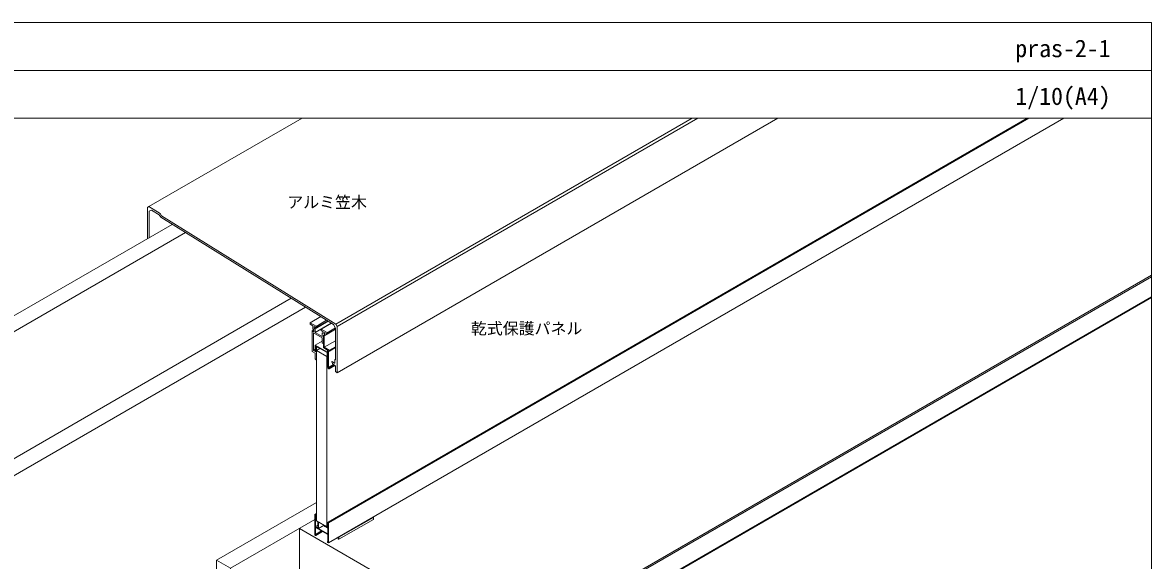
# Model space of a CAD drawing. Units: millimetres, scale not verified. Extents: x -1380 to 1380, y -955 to 955.
# Drawn here: x -38 to 1380, y 280 to 955 of the extents above; entities that cross this region are included whole.
import ezdxf
from ezdxf.enums import TextEntityAlignment as Align

# ---------------------------------------------------------------- set-up
doc = ezdxf.new("R2010")
doc.units = ezdxf.units.MM
doc.header["$LTSCALE"] = 3
for name, color, linetype, lineweight in [('0-0_0', 7, 'Continuous', 18), ('0-2_KUTAI', 3, 'Continuous', 18), ('0-3_BOUSUI', 1, 'Continuous', 18), ('0-4_MOJI', 7, 'Continuous', 18), ('0-5_WAKU', 7, 'Continuous', 18), ('0-7_KANAMONO', 4, 'Continuous', 18), ('0-9_kasagi', 150, 'Continuous', 18)]:
    doc.layers.add(name, color=color, linetype=linetype, lineweight=lineweight)
doc.styles.add('ＭＳ ゴシック', font='')
doc.styles.get('ＭＳ ゴシック').set_extended_font_data('MS Gothic')

msp = doc.modelspace()

# ---------------------------------------------------------------- linework, layer by layer
at = {"layer": '0-0_0'}
msp.add_line((-1379.976, 895.041), (1380.024, 895.041), dxfattribs=at)
at = {"layer": '0-2_KUTAI'}
for p, q in [((-1238.636, -99.959), (149.989, 701.764)), ((569.625, 170.041), (1380.024, 637.925)), ((570.924, 168.791), (1380.024, 635.925)), ((593.008, 156.541), (1380.024, 610.925)), ((593.874, 156.041), (1380.024, 609.925)), ((309.817, 320.041), (1380.024, -297.843))]:
    msp.add_line(p, q, dxfattribs=at)
msp.add_lwpolyline([(309.817, 320.041), (309.817, 260.041), (361.779, 230.041), (361.779, 210.041), (1380.024, -377.843)], dxfattribs=at)
at = {"layer": '0-3_BOUSUI'}
for p, q in [((-1151.574, -69.694), (166.999, 691.585)), ((-496.282, 149.443), (299.623, 608.959)), ((-486.926, 133.237), (317.666, 597.768)), ((205.894, 280.041), (331.468, 352.541)), ((223.215, 270.041), (329.303, 331.291))]:
    msp.add_line(p, q, dxfattribs=at)
msp.add_lwpolyline([(205.894, 200.041), (205.894, 280.041), (223.215, 270.041), (223.215, 210.041), (275.176, 180.041), (275.176, 160.041)], close=True, dxfattribs=at)
at = {"layer": '0-5_WAKU'}
for points in [[(1380.024, 835.041), (-1379.976, 835.041), (-1379.976, 955.041), (1380.024, 955.041)], [(-1379.976, -954.959), (1380.024, -954.959), (1380.024, 955.041), (-1379.976, 955.041)]]:
    msp.add_lwpolyline(points, close=True, dxfattribs=at)
at = {"layer": '0-7_KANAMONO'}
for p, q in [((345.884, 328.071), (1223.982, 835.041)), ((346.081, 328.088), (1224.15, 835.041)), ((346.409, 327.846), (1224.897, 835.041)), ((346.547, 301.923), (1269.935, 835.041)), ((346.624, 327.291), (1226.072, 835.041)), ((329.736, 550.241), (338.396, 555.241)), ((340.128, 547.041), (340.128, 562.441)), ((340.388, 562.591), (340.908, 562.291)), ((341.168, 547.441), (355.37, 555.641)), ((341.178, 562.223), (344.566, 564.179)), ((329.736, 544.941), (327.398, 543.591)), ((330.556, 547.621), (331.722, 548.294)), ((330.752, 547.638), (331.806, 548.246)), ((331.081, 547.396), (332.179, 548.03)), ((331.295, 546.841), (332.767, 547.691)), ((331.468, 543.541), (335.712, 545.991)), ((331.468, 543.541), (344.458, 536.041)), ((331.468, 543.541), (331.468, 329.541)), ((340.052, 552.373), (340.128, 552.417)), ((347.587, 543.647), (355.37, 548.141)), ((347.587, 542.523), (355.37, 547.017)), ((347.663, 543.391), (347.663, 542.691)), ((331.219, 531.773), (331.468, 531.917)), ((344.632, 536.141), (344.458, 536.041)), ((346.364, 522.141), (352.838, 525.879)), ((347.154, 520.573), (354.221, 524.653)), ((347.23, 521.341), (353.726, 525.092)), ((344.458, 522.341), (344.458, 522.941)), ((344.535, 523.109), (345.044, 523.403)), ((346.97, 520.591), (344.718, 521.891)), ((347.23, 521.341), (347.23, 520.741)), ((329.303, 312.091), (329.303, 337.291)), ((329.43, 337.571), (331.468, 338.748)), ((329.627, 337.588), (331.468, 338.651)), ((329.955, 337.346), (331.468, 338.22)), ((330.169, 336.791), (331.468, 337.541)), ((346.624, 327.291), (346.624, 302.091)), ((359.538, 309.247), (402.839, 334.247)), ((359.538, 306.423), (402.839, 331.423)), ((359.614, 308.991), (402.915, 333.991)), ((402.915, 333.991), (402.915, 331.591)), ((330.169, 322.291), (333.2, 324.041)), ((330.169, 312.491), (337.79, 316.891)), ((330.536, 312.103), (338.31, 316.591)), ((330.536, 311.255), (339.045, 316.167)), ((330.689, 311.591), (338.829, 316.291)), ((334.066, 320.041), (340.994, 324.041)), ((341.427, 323.091), (341.427, 323.491)), ((341.503, 323.659), (341.58, 323.703)), ((330.169, 311.291), (329.563, 311.641)), ((345.39, 303.527), (345.757, 303.739)), ((346.364, 301.941), (345.757, 302.291)), ((358.488, 307.241), (358.488, 308.817)), ((359.354, 306.441), (358.748, 306.791)), ((359.614, 308.991), (359.614, 306.591))]:
    msp.add_line(p, q, dxfattribs=at)
at = {"layer": '0-7_KANAMONO', "color": 8}
msp.add_line((345.757, 322.791), (344.458, 322.041), dxfattribs=at)
at = {"layer": '0-7_KANAMONO'}
for points in [[(341.168, 561.841), (341.168, 555.341), (340.994, 555.241), (341.168, 554.941), (341.168, 547.441), (347.403, 543.841)], [(344.718, 523.091), (345.324, 522.741), (345.324, 543.741), (340.388, 546.591)], [(347.403, 542.541), (346.364, 543.141), (346.364, 522.141), (346.97, 521.791)], [(344.458, 536.041), (344.458, 322.041), (331.468, 329.541)], [(330.169, 336.791), (330.169, 322.291), (333.2, 320.541), (333.2, 328.041)], [(334.066, 327.541), (334.066, 320.041), (345.757, 313.291), (345.757, 320.291), (341.687, 322.641)], [(341.687, 323.641), (345.757, 321.291), (345.757, 327.791)], [(345.757, 303.491), (345.757, 312.291), (330.169, 321.291), (330.169, 312.491)]]:
    msp.add_lwpolyline(points, dxfattribs=at)
msp.add_lwpolyline([(329.736, 542.241), (330.429, 541.841), (330.429, 549.041), (344.632, 540.841), (344.632, 523.641), (345.324, 523.241), (345.324, 541.241), (329.736, 550.241)], close=True, dxfattribs=at)
for centre, radius, start, end in [((340.411, 562.443), 0.282, 165.95476, 180.48703), ((340.313, 562.468), 0.181, 145.17845, 166.13581), ((340.27, 562.497), 0.13, 120.31103, 144.77441), ((340.268, 562.497), 0.129, 95.18299, 119.73157), ((340.272, 562.445), 0.181, 73.82578, 94.85996), ((340.246, 562.351), 0.279, 59.4236, 74.13461), ((340.697, 561.931), 0.417, 48.45497, 59.61063), ((340.612, 561.835), 0.545, 38.4225, 48.47645), ((340.557, 561.789), 0.617, 29.91198, 38.57049), ((340.54, 561.779), 0.636, 21.56327, 29.95426), ((340.627, 561.813), 0.543, 11.50548, 21.59557), ((340.751, 561.838), 0.416, 0.37751, 11.5569), ((340.545, 547.044), 0.416, 180.37751, 191.5569), ((340.669, 547.068), 0.543, 191.50548, 201.59557), ((340.756, 547.103), 0.636, 201.56327, 209.95426), ((340.739, 547.092), 0.617, 209.91198, 218.57049), ((340.684, 547.046), 0.545, 218.4225, 228.47645), ((340.599, 546.951), 0.417, 228.45497, 239.61063), ((347.192, 543.481), 0.417, 48.45497, 59.61063), ((347.545, 542.781), 0.279, 239.4236, 254.13461), ((347.107, 543.385), 0.545, 38.4225, 48.47645), ((347.519, 542.686), 0.181, 253.82578, 274.85996), ((347.052, 543.339), 0.617, 29.91198, 38.57049), ((347.523, 542.635), 0.129, 275.18299, 299.73157), ((347.035, 543.329), 0.636, 21.56327, 29.95426), ((347.521, 542.635), 0.13, 300.31103, 324.77441), ((347.122, 543.363), 0.543, 11.50548, 21.59557), ((347.478, 542.663), 0.181, 325.17845, 346.13581), ((347.246, 543.388), 0.416, 0.37751, 11.5569), ((347.38, 542.688), 0.282, 345.95476, 0.48703), ((344.741, 522.943), 0.282, 165.95476, 180.48703), ((344.875, 522.344), 0.416, 180.37751, 191.5569), ((344.643, 522.968), 0.181, 145.17845, 166.13581), ((344.999, 522.368), 0.543, 191.50548, 201.59557), ((344.6, 522.997), 0.13, 120.31103, 144.77441), ((345.086, 522.403), 0.636, 201.56327, 209.95426), ((345.069, 522.392), 0.617, 209.91198, 218.57049), ((344.599, 522.997), 0.129, 95.18299, 119.73157), ((344.602, 522.945), 0.181, 73.82578, 94.85996), ((345.014, 522.346), 0.545, 218.4225, 228.47645), ((344.576, 522.851), 0.279, 59.4236, 74.13461), ((344.929, 522.251), 0.417, 228.45497, 239.61063), ((346.759, 521.431), 0.417, 48.45497, 59.61063), ((347.112, 520.831), 0.279, 239.4236, 254.13461), ((346.674, 521.335), 0.545, 38.4225, 48.47645), ((347.086, 520.736), 0.181, 253.82578, 274.85996), ((346.619, 521.289), 0.617, 29.91198, 38.57049), ((347.09, 520.685), 0.129, 275.18299, 299.73157), ((346.602, 521.279), 0.636, 21.56327, 29.95426), ((347.088, 520.685), 0.13, 300.31103, 324.77441), ((346.689, 521.313), 0.543, 11.50548, 21.59557), ((347.045, 520.713), 0.181, 325.17845, 346.13581), ((346.813, 521.338), 0.416, 0.37751, 11.5569), ((346.947, 520.738), 0.282, 345.95476, 0.48703), ((329.774, 337.295), 0.471, 165.95476, 180.48703), ((329.611, 337.337), 0.302, 145.17845, 166.13581), ((329.539, 337.385), 0.216, 120.31103, 144.77441), ((329.537, 337.384), 0.215, 95.18299, 119.73157), ((329.543, 337.299), 0.301, 73.82578, 94.85996), ((329.499, 337.141), 0.465, 59.4236, 74.13461), ((329.384, 336.941), 0.696, 48.45497, 59.61063), ((329.244, 336.782), 0.908, 38.4225, 48.47645), ((329.151, 336.705), 1.028, 29.91198, 38.57049), ((329.123, 336.688), 1.061, 21.56327, 29.95426), ((329.268, 336.745), 0.905, 11.50548, 21.59557), ((329.475, 336.786), 0.694, 0.37751, 11.5569), ((333.671, 328.045), 0.471, 165.95476, 180.48703), ((333.508, 328.087), 0.302, 145.17845, 166.13581), ((333.436, 328.135), 0.216, 120.31103, 144.77441), ((333.434, 328.134), 0.215, 95.18299, 119.73157), ((333.44, 328.049), 0.301, 73.82578, 94.85996), ((333.397, 327.891), 0.465, 59.4236, 74.13461), ((333.281, 327.691), 0.696, 48.45497, 59.61063), ((333.141, 327.532), 0.908, 38.4225, 48.47645), ((333.048, 327.455), 1.028, 29.91198, 38.57049), ((333.02, 327.438), 1.061, 21.56327, 29.95426), ((333.166, 327.495), 0.905, 11.50548, 21.59557), ((333.372, 327.536), 0.694, 0.37751, 11.5569), ((346.228, 327.795), 0.471, 165.95476, 180.48703), ((346.065, 327.837), 0.302, 145.17845, 166.13581), ((345.993, 327.885), 0.216, 120.31103, 144.77441), ((345.991, 327.884), 0.215, 95.18299, 119.73157), ((345.997, 327.799), 0.301, 73.82578, 94.85996), ((345.954, 327.641), 0.465, 59.4236, 74.13461), ((345.839, 327.441), 0.696, 48.45497, 59.61063), ((345.698, 327.282), 0.908, 38.4225, 48.47645), ((345.606, 327.205), 1.028, 29.91198, 38.57049), ((345.578, 327.188), 1.061, 21.56327, 29.95426), ((345.723, 327.245), 0.905, 11.50548, 21.59557), ((345.929, 327.286), 0.694, 0.37751, 11.5569), ((402.36, 333.985), 0.545, 38.4225, 44.7963), ((402.304, 333.939), 0.617, 29.91198, 38.57049), ((402.288, 333.929), 0.636, 21.56327, 29.95426), ((402.774, 331.535), 0.13, 300.31103, 324.77441), ((402.375, 333.963), 0.543, 11.50548, 21.59557), ((402.731, 331.563), 0.181, 325.17845, 346.13581), ((402.499, 333.988), 0.416, 0.37751, 11.5569), ((402.633, 331.588), 0.282, 345.95476, 0.48703), ((329.719, 312.094), 0.416, 180.37751, 191.5569), ((329.843, 312.118), 0.543, 191.50548, 201.59557), ((329.747, 311.771), 0.835, 48.45497, 59.61063), ((329.578, 311.58), 1.09, 38.4225, 48.47645), ((329.467, 311.488), 1.234, 29.91198, 38.57049), ((329.434, 311.468), 1.273, 21.56327, 29.95426), ((329.608, 311.536), 1.086, 11.50548, 21.59557), ((341.71, 323.493), 0.282, 165.95476, 180.48703), ((341.844, 323.094), 0.416, 180.37751, 191.5569), ((341.612, 323.518), 0.181, 145.17845, 166.13581), ((341.968, 323.118), 0.543, 191.50548, 201.59557), ((341.569, 323.547), 0.13, 120.31103, 144.77441), ((342.055, 323.153), 0.636, 201.56327, 209.95426), ((342.038, 323.142), 0.617, 209.91198, 218.57049), ((341.568, 323.547), 0.129, 95.18299, 119.73157), ((341.571, 323.495), 0.181, 73.82578, 94.85996), ((341.983, 323.096), 0.545, 218.4225, 228.47645), ((341.545, 323.401), 0.279, 59.4236, 74.13461), ((341.898, 323.001), 0.417, 228.45497, 239.61063), ((329.93, 312.153), 0.636, 201.56327, 209.95426), ((329.914, 312.142), 0.617, 209.91198, 218.57049), ((329.858, 312.096), 0.545, 218.4225, 228.47645), ((329.774, 312.001), 0.417, 228.45497, 239.61063), ((330.453, 311.771), 0.558, 239.4236, 254.13461), ((330.401, 311.582), 0.361, 253.82578, 274.85996), ((330.408, 311.479), 0.258, 275.18299, 299.73157), ((330.406, 311.478), 0.259, 300.31103, 324.77441), ((330.32, 311.536), 0.363, 325.17845, 346.13581), ((329.856, 311.585), 0.833, 0.37751, 11.5569), ((330.124, 311.586), 0.565, 345.95476, 0.48703), ((345.803, 303.196), 0.565, 165.95476, 180.48703), ((346.071, 303.196), 0.833, 180.37751, 191.5569), ((345.607, 303.246), 0.363, 145.17845, 166.13581), ((346.319, 303.246), 1.086, 191.50548, 201.59557), ((345.521, 303.304), 0.259, 120.31103, 144.77441), ((346.493, 303.314), 1.273, 201.56327, 209.95426), ((345.518, 303.303), 0.258, 95.18299, 119.73157), ((346.459, 303.294), 1.234, 209.91198, 218.57049), ((345.525, 303.2), 0.361, 73.82578, 94.85996), ((346.348, 303.202), 1.09, 218.4225, 228.47645), ((346.18, 303.011), 0.835, 228.45497, 239.61063), ((345.474, 303.01), 0.558, 59.4236, 74.13461), ((346.506, 302.181), 0.279, 239.4236, 254.13461), ((346.48, 302.086), 0.181, 253.82578, 274.85996), ((346.483, 302.035), 0.129, 275.18299, 299.73157), ((346.482, 302.035), 0.13, 300.31103, 324.77441), ((346.439, 302.063), 0.181, 325.17845, 346.13581), ((346.341, 302.088), 0.282, 345.95476, 0.48703), ((358.904, 307.244), 0.416, 180.37751, 191.5569), ((359.028, 307.268), 0.543, 191.50548, 201.59557), ((359.116, 307.303), 0.636, 201.56327, 209.95426), ((359.099, 307.292), 0.617, 209.91198, 218.57049), ((359.043, 307.246), 0.545, 218.4225, 228.47645), ((358.959, 307.151), 0.417, 228.45497, 239.61063), ((359.496, 306.681), 0.279, 239.4236, 254.13461), ((359.47, 306.586), 0.181, 253.82578, 274.85996), ((359.059, 308.985), 0.545, 38.4225, 44.7963), ((359.003, 308.939), 0.617, 29.91198, 38.57049), ((359.474, 306.535), 0.129, 275.18299, 299.73157), ((358.986, 308.929), 0.636, 21.56327, 29.95426), ((359.472, 306.535), 0.13, 300.31103, 324.77441), ((359.429, 306.563), 0.181, 325.17845, 346.13581), ((359.074, 308.963), 0.543, 11.50548, 21.59557), ((359.197, 308.988), 0.416, 0.37751, 11.5569), ((359.331, 306.588), 0.282, 345.95476, 0.48703)]:
    msp.add_arc(centre, radius, start, end, dxfattribs=at)
at = {"layer": '0-9_kasagi'}
for p, q in [((120.976, 724.013), (313.282, 835.041)), ((355.666, 576.629), (803.248, 835.041)), ((357.449, 573.541), (810.38, 835.041)), ((357.449, 515.541), (910.839, 835.041)), ((323.317, 578.159), (336.765, 585.923)), ((330.959, 573.747), (344.133, 581.353)), ((323.241, 577.991), (323.241, 576.791)), ((330.775, 573.941), (323.501, 578.141)), ((325.839, 567.991), (325.839, 542.791)), ((325.915, 568.159), (328.004, 569.365)), ((328.437, 571.291), (330.342, 572.391)), ((329.487, 570.597), (346.054, 580.162)), ((329.563, 566.141), (349.811, 577.831)), ((330.959, 572.123), (345.489, 580.512)), ((331.035, 572.291), (331.035, 573.491)), ((337.097, 569.991), (337.097, 568.791)), ((337.173, 570.159), (350.125, 577.637)), ((344.632, 565.941), (337.357, 570.141)), ((341.094, 562.093), (355.37, 570.336)), ((341.168, 561.841), (355.37, 570.041)), ((344.815, 565.747), (355.222, 571.755)), ((344.815, 564.123), (355.37, 570.217)), ((338.646, 565.309), (339.695, 565.915)), ((338.656, 553.091), (339.869, 552.391)), ((344.891, 564.291), (344.891, 565.491)), ((331.295, 531.941), (331.295, 546.841)), ((329.996, 532.391), (331.035, 531.791))]:
    msp.add_line(p, q, dxfattribs=at)
for points in [[(119.292, 684.041), (119.292, 723.041), (120.976, 724.013), (134.829, 715.558), (136.612, 712.469), (355.666, 576.629), (357.449, 573.541), (357.449, 515.541), (355.024, 516.941), (355.024, 523.941), (351.657, 526.927), (350.694, 528.931), (350.694, 529.239), (351.161, 529.468), (354.137, 527.478), (354.418, 527.616), (354.418, 532.291), (355.37, 531.741), (355.37, 571.493), (352.846, 575.949), (135.727, 710.609), (133.944, 713.697), (124.043, 719.74), (121.37, 718.284), (121.37, 685.241)], [(323.501, 576.341), (326.878, 574.391), (326.878, 570.691)], [(327.138, 570.241), (328.004, 569.741), (328.004, 567.041), (326.099, 568.141)], [(329.303, 570.791), (328.437, 571.291), (328.437, 573.491), (330.775, 572.141)], [(338.569, 565.141), (338.569, 560.941), (329.563, 566.141), (329.563, 570.341)], [(337.357, 568.341), (339.695, 566.991), (339.695, 564.791), (338.829, 565.291)], [(330.429, 547.341), (330.429, 541.841), (327.398, 543.591), (327.398, 565.591), (338.396, 559.241), (338.396, 553.541)], [(340.128, 552.541), (340.128, 555.441), (339.828, 555.914), (340.128, 556.041), (340.128, 562.741), (340.994, 562.241)], [(341.254, 562.391), (341.254, 566.091), (344.632, 564.141)], [(326.099, 542.341), (329.736, 540.241), (329.736, 532.841)]]:
    msp.add_lwpolyline(points, dxfattribs=at)
for centre, radius, start, end in [((323.523, 577.993), 0.282, 165.95476, 180.48703), ((323.657, 576.794), 0.416, 180.37751, 191.5569), ((323.425, 578.018), 0.181, 145.17845, 166.13581), ((323.781, 576.818), 0.543, 191.50548, 201.59557), ((323.382, 578.047), 0.13, 120.31103, 144.77441), ((323.868, 576.853), 0.636, 201.56327, 209.95426), ((323.381, 578.047), 0.129, 95.18299, 119.73157), ((323.852, 576.842), 0.617, 209.91198, 218.57049), ((323.796, 576.796), 0.545, 218.4225, 228.47645), ((323.385, 577.995), 0.181, 73.82578, 94.85996), ((323.359, 577.901), 0.279, 59.4236, 74.13461), ((323.712, 576.701), 0.417, 228.45497, 239.61063), ((326.121, 567.993), 0.282, 165.95476, 180.48703), ((326.023, 568.018), 0.181, 145.17845, 166.13581), ((325.98, 568.047), 0.13, 120.31103, 144.77441), ((325.979, 568.047), 0.129, 95.18299, 119.73157), ((325.983, 567.995), 0.181, 73.82578, 94.85996), ((325.957, 567.901), 0.279, 59.4236, 74.13461), ((327.295, 570.694), 0.416, 180.37751, 191.5569), ((327.419, 570.718), 0.543, 191.50548, 201.59557), ((327.506, 570.753), 0.636, 201.56327, 209.95426), ((327.489, 570.742), 0.617, 209.91198, 218.57049), ((327.433, 570.696), 0.545, 218.4225, 228.47645), ((327.349, 570.601), 0.417, 228.45497, 239.61063), ((329.092, 570.431), 0.417, 48.45497, 59.61063), ((329.008, 570.335), 0.545, 38.4225, 48.47645), ((328.952, 570.289), 0.617, 29.91198, 38.57049), ((328.935, 570.279), 0.636, 21.56327, 29.95426), ((329.022, 570.313), 0.543, 11.50548, 21.59557), ((329.146, 570.338), 0.416, 0.37751, 11.5569), ((330.564, 573.581), 0.417, 48.45497, 59.61063), ((330.917, 572.381), 0.279, 239.4236, 254.13461), ((330.48, 573.485), 0.545, 38.4225, 48.47645), ((330.891, 572.286), 0.181, 253.82578, 274.85996), ((330.424, 573.439), 0.617, 29.91198, 38.57049), ((330.895, 572.235), 0.129, 275.18299, 299.73157), ((330.408, 573.429), 0.636, 21.56327, 29.95426), ((330.894, 572.235), 0.13, 300.31103, 324.77441), ((330.495, 573.463), 0.543, 11.50548, 21.59557), ((330.851, 572.263), 0.181, 325.17845, 346.13581), ((330.619, 573.488), 0.416, 0.37751, 11.5569), ((330.753, 572.288), 0.282, 345.95476, 0.48703), ((337.38, 569.993), 0.282, 165.95476, 180.48703), ((337.514, 568.794), 0.416, 180.37751, 191.5569), ((337.282, 570.018), 0.181, 145.17845, 166.13581), ((337.638, 568.818), 0.543, 191.50548, 201.59557), ((337.239, 570.047), 0.13, 120.31103, 144.77441), ((337.725, 568.853), 0.636, 201.56327, 209.95426), ((337.237, 570.047), 0.129, 95.18299, 119.73157), ((337.708, 568.842), 0.617, 209.91198, 218.57049), ((337.241, 569.995), 0.181, 73.82578, 94.85996), ((337.653, 568.796), 0.545, 218.4225, 228.47645), ((337.215, 569.901), 0.279, 59.4236, 74.13461), ((337.568, 568.701), 0.417, 228.45497, 239.61063), ((338.813, 553.544), 0.416, 180.37751, 191.5569), ((338.937, 553.568), 0.543, 191.50548, 201.59557), ((339.024, 553.603), 0.636, 201.56327, 209.95426), ((339.007, 553.592), 0.617, 209.91198, 218.57049), ((338.952, 553.546), 0.545, 218.4225, 228.47645), ((338.852, 565.143), 0.282, 165.95476, 180.48703), ((338.754, 565.168), 0.181, 145.17845, 166.13581), ((338.867, 553.451), 0.417, 228.45497, 239.61063), ((338.711, 565.197), 0.13, 120.31103, 144.77441), ((338.71, 565.197), 0.129, 95.18299, 119.73157), ((338.713, 565.145), 0.181, 73.82578, 94.85996), ((338.687, 565.051), 0.279, 59.4236, 74.13461), ((341.136, 562.481), 0.279, 239.4236, 254.13461), ((341.11, 562.386), 0.181, 253.82578, 274.85996), ((341.114, 562.335), 0.129, 275.18299, 299.73157), ((341.113, 562.335), 0.13, 300.31103, 324.77441), ((341.07, 562.363), 0.181, 325.17845, 346.13581), ((340.972, 562.388), 0.282, 345.95476, 0.48703), ((344.421, 565.581), 0.417, 48.45497, 59.61063), ((344.774, 564.381), 0.279, 239.4236, 254.13461), ((344.336, 565.485), 0.545, 38.4225, 48.47645), ((344.748, 564.286), 0.181, 253.82578, 274.85996), ((344.281, 565.439), 0.617, 29.91198, 38.57049), ((344.751, 564.235), 0.129, 275.18299, 299.73157), ((344.264, 565.429), 0.636, 21.56327, 29.95426), ((344.75, 564.235), 0.13, 300.31103, 324.77441), ((344.351, 565.463), 0.543, 11.50548, 21.59557), ((344.707, 564.263), 0.181, 325.17845, 346.13581), ((344.475, 565.488), 0.416, 0.37751, 11.5569), ((344.609, 564.288), 0.282, 345.95476, 0.48703), ((326.255, 542.794), 0.416, 180.37751, 191.5569), ((326.379, 542.818), 0.543, 191.50548, 201.59557), ((326.466, 542.853), 0.636, 201.56327, 209.95426), ((326.45, 542.842), 0.617, 209.91198, 218.57049), ((326.394, 542.796), 0.545, 218.4225, 228.47645), ((326.31, 542.701), 0.417, 228.45497, 239.61063), ((330.9, 547.345), 0.471, 165.95476, 180.48703), ((330.736, 547.387), 0.302, 145.17845, 166.13581), ((330.665, 547.435), 0.216, 120.31103, 144.77441), ((330.662, 547.434), 0.215, 95.18299, 119.73157), ((330.669, 547.349), 0.301, 73.82578, 94.85996), ((330.625, 547.191), 0.465, 59.4236, 74.13461), ((330.51, 546.991), 0.696, 48.45497, 59.61063), ((330.369, 546.832), 0.908, 38.4225, 48.47645), ((330.277, 546.755), 1.028, 29.91198, 38.57049), ((330.249, 546.738), 1.061, 21.56327, 29.95426), ((330.394, 546.795), 0.905, 11.50548, 21.59557), ((330.601, 546.836), 0.694, 0.37751, 11.5569), ((340.01, 552.631), 0.279, 239.4236, 254.13461), ((339.985, 552.536), 0.181, 253.82578, 274.85996), ((339.988, 552.485), 0.129, 275.18299, 299.73157), ((339.987, 552.485), 0.13, 300.31103, 324.77441), ((339.944, 552.513), 0.181, 325.17845, 346.13581), ((339.846, 552.538), 0.282, 345.95476, 0.48703), ((330.152, 532.844), 0.416, 180.37751, 191.5569), ((330.276, 532.868), 0.543, 191.50548, 201.59557), ((330.363, 532.903), 0.636, 201.56327, 209.95426), ((330.347, 532.892), 0.617, 209.91198, 218.57049), ((330.291, 532.846), 0.545, 218.4225, 228.47645), ((330.207, 532.751), 0.417, 228.45497, 239.61063), ((331.177, 532.031), 0.279, 239.4236, 254.13461), ((331.151, 531.936), 0.181, 253.82578, 274.85996), ((331.155, 531.885), 0.129, 275.18299, 299.73157), ((331.153, 531.885), 0.13, 300.31103, 324.77441), ((331.11, 531.913), 0.181, 325.17845, 346.13581), ((331.012, 531.938), 0.282, 345.95476, 0.48703)]:
    msp.add_arc(centre, radius, start, end, dxfattribs=at)

# ---------------------------------------------------------------- texts
at = {"layer": '0-4_MOJI', "style": 'ＭＳ ゴシック'}
for s, p in [('アルミ笠木', (294.711, 717.858)), ('乾式保護パネル', (525.283, 559.406))]:
    msp.add_text(s, height=14.66, dxfattribs=at).set_placement(p, align=Align.BOTTOM_LEFT)
at = {"layer": '0-5_WAKU', "style": 'ＭＳ ゴシック'}
for s, p in [('pras-2-1', (1209.085, 905.041)), ('1/10(A4)', (1209.085, 845.041))]:
    msp.add_text(s, height=21.99, dxfattribs=at).set_placement(p, align=Align.BOTTOM_LEFT)

doc.saveas('drawing.dxf')
